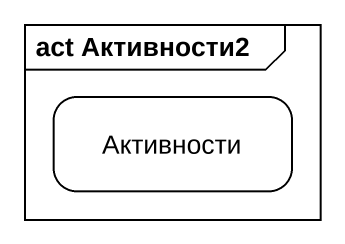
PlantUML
@startuml
mainframe act Активности2
hide empty description
state Активности
@enduml
